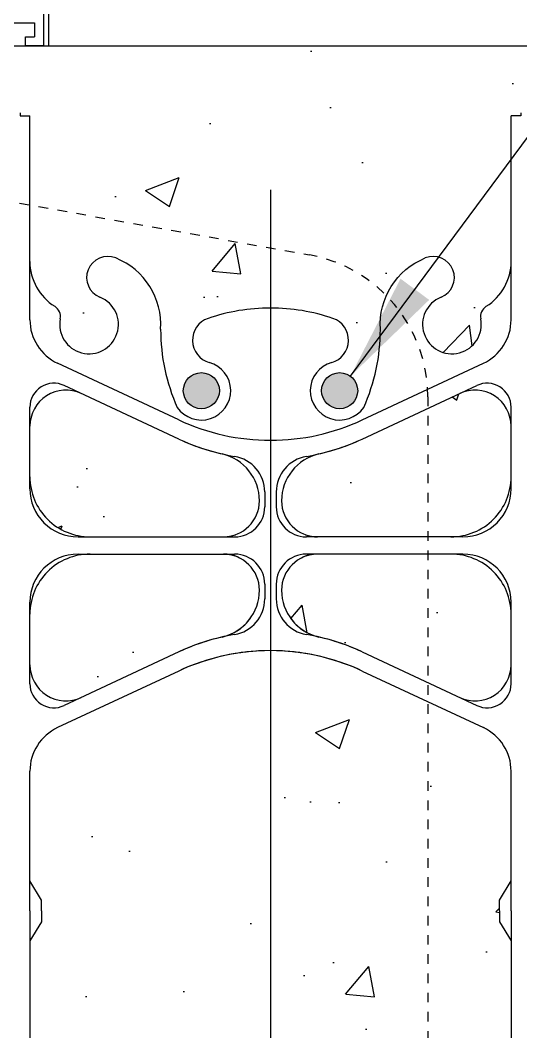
# Model space of a CAD drawing. Header units: inches. Extents: x 102.1 to 149, y 119.8 to 196.6.
# Drawn here: x 124.59 to 129.79, y 147.53 to 158.05 of the extents above; entities that cross this region are included whole.
import ezdxf

# ---------------------------------------------------------------- set-up
doc = ezdxf.new("R2010")
doc.units = ezdxf.units.IN
doc.header["$LTSCALE"] = 0.5
doc.header["$MEASUREMENT"] = 0
doc.linetypes.add('HIDDEN2', pattern=[0.1875, 0.125, -0.0625])
for name, color, linetype in [('HATCH', 12, 'Continuous'), ('Hidden2', 12, 'HIDDEN2'), ('LINE3', 3, 'Continuous'), ('LINE50', 5, 'Continuous'), ('LINE9', 9, 'Continuous'), ('TEXT', 4, 'Continuous')]:
    doc.layers.add(name, color=color, linetype=linetype)
doc.styles.add('DIM', font='romans.shx', dxfattribs={"width": 0.7})
doc.dimstyles.new('ext_12', dxfattribs={"dimscale": 12, "dimtxt": 0.09375, "dimasz": 0.09375, "dimexe": 0.09375, "dimexo": 0.0625, "dimgap": 0.0625, "dimtad": 1, "dimdec": 1, "dimzin": 3, "dimdsep": 46, "dimlunit": 4, "dimtxsty": 'DIM', "dimcen": 0.09, "dimdle": 0.09375, "dimclrt": 4, "dimadec": 0, "dimazin": 0, "dimtfac": 1, "dimtdec": 1, "dimtmove": 2, "dimatfit": 3, "dimfxl": 1, "dimfrac": 2, "dimtolj": 1, "dimtzin": 0, "dimarcsym": 0})

msp = doc.modelspace()

# ---------------------------------------------------------------- hatches: boundary and pattern name
at = {"layer": 'HATCH'}
h = msp.add_hatch(dxfattribs=at)
h.set_pattern_fill('AR-CONC', color=256, scale=0.5)
h.set_pattern_definition([(49.99999999999999, (0, 0), (3.586300913003767, -0.3137606749129755), [0.375, -4.125]), (355, (0, 0), (-0.693756668065, 3.760960668500059), [0.3, -3.3]), (100.45144446, (0.298858405, -0.02614672), (2.89254423363556, 3.447199954843147), [0.3187009599999999, -3.505710559999999]), (46.18420000000001, (0, 1), (5.336206653357862, -0.8275964039653827), [0.5625, -6.1875]), (96.63563549, (0.444683725, 0.931033465), (4.673309728371142, 4.870593003872752), [0.47805171, -5.258568799999999]), (351.1841639899999, (0, 1), (4.673309725273866, 4.870593001349951), [0.45, -4.950000005]), (21, (0.5, 0.75), (2.984535260592308, -2.013094453326694), [0.375, -4.125]), (326.0000000000001, (0.5, 0.75), (1.216576659607909, 3.625750225234265), [0.3, -3.3]), (71.45144474, (0.74871127, 0.58224213), (4.201111883649856, 1.612655764031769), [0.31870095, -3.50571056]), (37.50000000000001, (0, 0), (0.06079927658645334, 1.664469269156557), [0, -3.26, 0, -3.35, 0, -3.3125]), (7.499999999999999, (0, 0), (1.315347687210743, 1.972058559411801), [0, -1.91, 0, -3.185, 0, -1.2625]), (327.5, (-1.115, 0), (2.669112180862045, -0.1127743586718988), [0, -1.25, 0, -3.9, 0, -5.175]), (317.5, (-1.615, 0), (2.915930846711931, 0.5005249116615886), [0, -1.625, 0, -2.59, 0, -3.675])])
h.paths.add_polyline_path([(129.911390501622, 195.6356003708626), (125.4390114133246, 195.6356003708626), (124.4390114133246, 194.6356003708626), (124.4390114133246, 196.6356003708626), (123.911390501622, 196.1079794591599), (123.911390501622, 192.8637504260712, 0.06439757034064272), (124.0213941217361, 192.7977909008075), (124.1113941217363, 192.7977909008144), (124.111394121739, 192.7560648408903, -0.2490694201792294), (124.2213941217546, 192.5489416891212), (124.2213941217583, 192.4814416891111, -0.4142135623888804), (124.1588941217583, 192.4189416891077), (124.1113941219728, 192.4189416891077), (124.1113941219682, 192.3489416891076), (124.2163941217499, 192.3489416891076, -0.1889729320647099), (124.3722631974383, 192.2540972007183, 0.1963228336438978), (124.8213941217989, 191.90783748059), (126.1432496906318, 191.6173419143349, 0.05779469062698702), (126.9113905016224, 191.5282554242425, 0.05779469062692096), (127.6795313126122, 191.6173419143349), (129.0013868814449, 191.90783748059, 0.1963228336439379), (129.4505178058056, 192.2540972007183, -0.1889729320647277), (129.606386881494, 192.3489416891076), (129.7113868812757, 192.3489416891076), (129.7113868812712, 192.4189416891077), (129.6638868814857, 192.4189416891077, -0.4142135623888804), (129.6013868814857, 192.4814416891111), (129.6013868814893, 192.5489416891212, -0.2490694201792406), (129.7113868815049, 192.7560648408903), (129.7113868815077, 192.7977909008144), (129.8013868815079, 192.7977909008075, 0.06439757034065217), (129.911390501622, 192.8637504260712)])
h.paths.add_polyline_path([(129.911390501622, 186.6451144335743), (129.911390501622, 188.7341329521441, 0.06439757034050198), (129.8013868815082, 188.8000924774077), (129.7113868815077, 188.8000924774008), (129.7113868815049, 188.8418185373249, -0.2490694201798115), (129.6013868814889, 189.0489416890944), (129.6013868814852, 189.1164416891045, -0.414213562388949), (129.6638868814853, 189.1789416891079), (129.7113868814831, 189.1789416891079), (129.7113868814785, 189.2489416891079), (129.6063868814936, 189.2489416891079, 0.1004604156419606), (129.212688411427, 189.1917789332606, -0.6014354320980371), (129.0931849412014, 189.296662275684, 2.18209482473847), (128.6831047873364, 189.0837528442349, -1), (128.5196762159076, 188.6752297701732, -0.2443795113559023), (128.0712683431007, 189.1959866746241, 0.05315652255485515), (127.9054288888836, 189.8100683065389, 0.2232530870738778), (127.7051011055049, 189.9749221574748), (127.6854827735525, 189.9792335501745, 0.9554715931101395), (127.5471987895588, 189.3857636148925, -0.7355925422348224), (127.5599836599937, 188.9277170377525, -0.08275514747013661), (126.911390501622, 188.8196279539728, -0.08275514747013697), (126.2627973432503, 188.9277170377525, -0.7355925422305359), (126.2755822136854, 189.3857636148917, 0.9554715931394435), (126.1372982296915, 189.9792335501745), (126.1176798977391, 189.9749221574748, 0.2232530870738234), (125.9173521143603, 189.810068306539, 0.0531565225548451), (125.7515126601433, 189.1959866746243, -0.2443795113559962), (125.3031047873363, 188.6752297701732, -1), (125.1396762159075, 189.0837528442348, 2.182094824737381), (124.7295960620423, 189.2966622756839, -0.6014354320940859), (124.6100925918176, 189.1917789332604, 0.1004604156421233), (124.2163941217504, 189.2489416891079), (124.1113941217654, 189.2489416891079), (124.1113941217609, 189.1789416891079), (124.1588941217587, 189.1789416891079, -0.4142135623889427), (124.2213941217587, 189.1164416891045), (124.2213941217551, 189.0489416890944, -0.2490694201798248), (124.111394121739, 188.8418185373249), (124.1113941217363, 188.8000924774008), (124.0213941217358, 188.8000924774077, 0.06439757034050204), (123.911390501622, 188.7341329521441), (123.911390501622, 186.6451144335743), (123.911390501622, 184.5560959150045, 0.06439757034050307), (124.0213941217358, 184.4901363897409), (124.1113941217363, 184.4901363897477), (124.111394121739, 184.4484103298236, -0.2490694201798126), (124.2213941217551, 184.2412871780541), (124.2213941217587, 184.1737871780441, -0.4142135623889448), (124.1588941217587, 184.1112871780407), (124.1113941217609, 184.1112871780407), (124.1113941217654, 184.0412871780407), (124.2163941217504, 184.0412871780407, 0.1004604156419142), (124.6100925918168, 184.0984499338878, -0.6014354320986738), (124.7295960620425, 183.9935665914646, 2.182094824738538), (125.1396762159076, 184.2064760229136, -1), (125.3031047873364, 184.6149990969753, -0.2443795113558765), (125.7515126601432, 184.0942421925245, 0.05315652255487623), (125.9173521143604, 183.4801605606094, 0.2232530870737536), (126.1176798977391, 183.3153067096737), (126.1372982296915, 183.3109953169741, 0.9554715931101506), (126.2755822136852, 183.904465252256, -0.7355925422348171), (126.2627973432503, 184.362511829396, -0.08275514747013657), (126.911390501622, 184.4706009131757, -0.082755147470137), (127.5599836599937, 184.362511829396, -0.7355925422305357), (127.5471987895585, 183.9044652522568, 0.9554715931394591), (127.6854827735525, 183.3109953169741), (127.7051011055048, 183.3153067096737, 0.2232530870733131), (127.9054288888834, 183.4801605606089, 0.05315652255490013), (128.0712683431007, 184.0942421925242, -0.2443795113559932), (128.5196762159077, 184.6149990969753, -1), (128.6831047873364, 184.2064760229137, 2.182094824737266), (129.0931849412016, 183.9935665914646, -0.6014354320937926), (129.2126884114263, 184.0984499338882, 0.1004604156421326), (129.6063868814936, 184.0412871780407), (129.7113868814785, 184.0412871780407), (129.7113868814831, 184.1112871780407), (129.6638868814853, 184.1112871780407, -0.4142135623889552), (129.6013868814852, 184.1737871780441), (129.6013868814889, 184.2412871780541, -0.2490694201798239), (129.7113868815049, 184.4484103298236), (129.7113868815077, 184.4901363897477), (129.8013868815082, 184.4901363897409, 0.06439757034050433), (129.911390501622, 184.5560959150045)])
h.paths.add_polyline_path([(129.911390501622, 180.4264784410774, 0.06439757034064743), (129.8013868815079, 180.492437966341), (129.7113868815077, 180.4924379663341), (129.7113868815049, 180.5341640262582, -0.2490694201792297), (129.6013868814893, 180.7412871780274), (129.6013868814857, 180.8087871780374, -0.4142135623888782), (129.6638868814857, 180.8712871780408), (129.7113868812712, 180.8712871780408), (129.7113868812757, 180.9412871780409), (129.606386881494, 180.9412871780409, -0.1889729320646416), (129.4505178058056, 181.0361316664302, 0.196322833643969), (129.0013868814449, 181.3823913865585), (127.6795313126137, 181.6728869528133, 0.05779469062710307), (126.9113905016215, 181.7619734429061, 0.05779469062703695), (126.1432496906303, 181.6728869528133), (124.8213941217991, 181.3823913865585, 0.196322833643976), (124.3722631974383, 181.0361316664302, -0.1889729320646373), (124.2163941217499, 180.9412871780409), (124.1113941219682, 180.9412871780409), (124.1113941219728, 180.8712871780408), (124.1588941217583, 180.8712871780408, -0.4142135623888782), (124.2213941217583, 180.8087871780374), (124.2213941217546, 180.7412871780274, -0.249069420179241), (124.111394121739, 180.5341640262582), (124.1113941217363, 180.4924379663341), (124.0213941217361, 180.492437966341, 0.06439757034064766), (123.911390501622, 180.4264784410774), (123.911390501622, 177.6451144335744), (124.536390501622, 177.6451144335744), (124.536390501622, 177.6951144335744), (126.4863905016218, 177.6951144335744, 0.4142135623730951), (126.6113905016218, 177.8201144335744), (126.6113905016218, 177.8951144335747, -1), (127.2113905016217, 177.8951144335747), (127.2113905016217, 177.8201144335744, 0.4142135623730929), (127.3363905016217, 177.6951144335744), (129.286390501622, 177.6951144335744), (129.286390501622, 177.6451144335746), (129.911390501622, 177.6451144335746)])
h.paths.add_polyline_path([(129.6873087901346, 157.0570409071646), (129.7873087901344, 157.0570409071645), (129.7873087901347, 157.0870409071647, -0.4142135623728194), (129.8373087901347, 157.1370409071646), (129.9633957466562, 157.1370409071645), (130.0123087901344, 157.2870409071646, -0.6000000000330334), (130.1123087901362, 157.2870409071603), (130.1873087901354, 157.057040907162), (130.1873087901354, 157.7857740237109), (124.1873087901354, 157.7857740237109), (124.1873087901354, 157.0570409071672), (124.262308790133, 157.2870409071602, -0.6000000000335998), (124.3623087901348, 157.2870409071646), (124.4112218336129, 157.1370409071645), (124.5373087901344, 157.1370409071646, -0.4142135623738988), (124.5873087901345, 157.0870409071645), (124.5873087901346, 157.0570409071645), (124.6873087901346, 157.0570409071646), (124.6873087901334, 156.1289536135871), (127.577574162862, 155.6129406820588, -0.1567599104768909), (128.3907965796847, 155.1870360029472, -0.1960606461050439), (128.7955945044202, 155.5777978116199, -1), (128.959023075849, 155.1692747375584, 2.127292751064862), (129.3716087526194, 154.944784109659, -0.311310413433406), (129.4281682491645, 155.0749279979355, 0.2589583704863703), (129.687308790138, 155.5417264288407)])
h.paths.add_polyline_path([(132.1873087901354, 157.285774023711), (130.8748087901354, 157.285774023711), (130.8748087901354, 157.7857740237109), (130.1873087901354, 157.7857740237109), (130.1873087901354, 147.785774023711), (130.6873087901354, 147.785774023711), (132.1873087901354, 155.7143454522823)])
h.paths.add_polyline_path([(142.233910034343, 156.7857740237109), (142.233910034343, 157.7857740237109), (132.8123087901354, 157.7857740237109), (132.8123087901354, 153.7851647115352), (142.233910034343, 153.7857740237109), (142.233910034343, 154.7857740237109), (143.233910034343, 155.7857740237109), (141.233910034343, 155.7857740237109)])
h.paths.add_polyline_path([(127.5775741628603, 155.6129406820591), (124.6873087901334, 156.1289536135871), (124.6873087901311, 155.5417264288406, 0.2589583704863525), (124.9464493311047, 155.0749279979355, -0.311310413432942), (125.0030088276496, 154.9447841096591, 2.127292751063226), (125.4155945044202, 155.1692747375588, -1), (125.5790230758491, 155.5777978116204, -0.3253062266850383), (126.0455978171113, 154.8356318818138, 0.1048804382402392), (126.2179936507061, 154.0238204544855, 1.422913243113593), (126.5515005021978, 154.4909052462453, -0.7355925422348368), (126.5387156317629, 154.9489518233853, -0.08275514747013536), (127.1873087901346, 155.0570409071651, -0.08275514747013614), (127.8359019485063, 154.9489518233854, -0.7355925422305463), (127.8231170780712, 154.4909052462461, 1.422913243107119), (128.1566239295633, 154.0238204544856, 0.1048804382403371), (128.3290197631578, 154.8356318818147, -0.1214965604512347), (128.3907965796847, 155.1870360029471, 0.1567599104772022)])
h.paths.add_polyline_path([(124.1873087901346, 155.6570409071646), (124.1873087901346, 156.2182210103452), (122.1873087901354, 156.5752905973782), (122.1873087901354, 155.7143454522823), (123.6873087901354, 147.785774023711), (124.1873087901346, 147.785774023711)])
h.paths.add_polyline_path([(124.1873087901346, 157.0570409071646), (124.1873087901354, 157.7857740237109), (123.4998087901354, 157.7857740237109), (123.4998087901354, 157.285774023711), (122.1873087901354, 157.285774023711), (122.1873087901354, 156.5752905973782), (124.1873087901346, 156.2182210103452)])
h.paths.add_polyline_path([(121.0623087901354, 156.7761422400844), (120.0699775472927, 156.9533078936254, 0.8731750859464362), (119.3327901683166, 155.0878332316724), (121.0623087901354, 154.6244101136614)], flags=17)
h.paths.add_polyline_path([(120.0699775472927, 156.9533078936254), (121.0623087901354, 156.7761422400844), (121.0623087901354, 157.7857740237109), (119.0623087901334, 157.7857740237109), (118.9527752344164, 157.785774023711), (117.0623087901354, 157.7857740237109), (117.0623087901354, 152.7857740237108, 0.05006467142677141), (117.162066934561, 151.7919783923681), (121.0623087901354, 151.920293205214), (121.0623087901354, 154.6244101136614), (119.3327901683166, 155.0878332316724, -0.8731750859464357)])
h.paths.add_polyline_path([(117.0623087901354, 157.7857740237109), (116.8748087901374, 157.7857740237109), (112.1407075459321, 157.6300259091996), (112.1407075459321, 156.0260260753875), (111.1407075459321, 155.0260260753875), (113.1407075459321, 155.0260260753875), (112.1407075459318, 154.0260260753873), (112.140707545932, 151.62677971648), (117.162066934561, 151.7919783923681, -0.05006467142677271), (117.0623087901354, 152.7857740237109)])
h.paths.add_polyline_path([(127.0723079168205, 152.122850218581, 0.4135815915222513), (126.6973087901348, 152.4970409071651), (125.3123087901278, 152.4970409071647, 0.414213562372782), (124.6873087901278, 151.8720409071653), (124.6873087901282, 151.3453131875431, 0.5490706967576111), (125.2212626186856, 151.0056682547266), (126.233585818792, 151.4794355123757, -0.05309424434829543), (126.684126971953, 151.6345793805256, 0.3501185222392586)])
h.paths.add_polyline_path([(126.6841269719529, 153.5395024338045, -0.05309424434837755), (126.2335858187913, 153.6946463019547), (125.2212626186854, 154.1684135596028, 0.549070696755492), (124.6873087901282, 153.8287686267884), (124.6873087901278, 153.3020409071646, 0.4142135623730951), (125.3123087901278, 152.6770409071646), (126.6973087901349, 152.6770409071647, 0.08565169356292952), (126.822992936368, 152.698730143975, 0.3167107476719508), (127.0723079168199, 153.0512315954252, 0.3501185224210103)])
h.paths.add_polyline_path([(128.8216456999203, 154.0131736251454), (128.141031761478, 153.6946463019547, -0.05309424434838185), (127.6904906083162, 153.5395024338046, 0.3501185219251722), (127.3023096634475, 153.0512315963089, 0.413581591959217), (127.6773087901344, 152.6770409071651), (128.8216456999203, 152.6770409071651)])
h.paths.add_polyline_path([(129.6873087901409, 153.8287686267888, 0.5490706967555707), (129.1533549615837, 154.1684135596032), (128.8216456999203, 154.0131736251451), (128.8216456999203, 152.6770409071651), (129.0623087901414, 152.6770409071651, 0.414213562373713), (129.6873087901414, 153.3020409071664)])
h.paths.add_polyline_path([(129.0623087901414, 152.4970409071647), (128.8216456999203, 152.4970409071647), (128.8216456999203, 151.1609081891845), (129.1533549615836, 151.0056682547271, 0.5490706967567447), (129.6873087901409, 151.3453131875426), (129.6873087901414, 151.8720409071629, 0.4142135623738939)])
h.paths.add_polyline_path([(128.8216456999203, 152.4970409071651), (127.6773087901344, 152.4970409071651, 0.4135815916821989), (127.3023096634484, 152.122850218376, 0.3501185221241567), (127.6904906083162, 151.6345793805257, -0.05309424434846603), (128.1410317614786, 151.4794355123751), (128.8216456999203, 151.1609081891846)])
h.paths.add_polyline_path([(128.1410317329149, 151.280698561068, 0.09336927207723228), (127.3341833917988, 151.4880300299278, 0.0163324644057884), (127.1873087901347, 151.4928289596865, 0.1098692816785022), (126.2335858473544, 151.2806985610685), (124.9753703541793, 150.6918537174858, 0.2910966595425651), (124.6873087901232, 150.2389938060686), (124.6873087901211, 149.0981240237108), (124.8073087901204, 148.898124023711), (124.8073087901204, 148.7857740237108), (124.8073087901204, 148.6734240237109), (124.6873087901211, 148.4734240237112), (124.6873087901232, 147.3325542413534, 0.2910966595426472), (124.9753703541795, 146.8796943299361), (126.2335858473543, 146.290849486354, 0.1098692816784893), (127.1873087901345, 146.0787190877359, 0.109869281678503), (128.1410317329148, 146.2908494863539), (129.3992472260897, 146.8796943299361, 0.2910966595426451), (129.6873087901459, 147.3325542413534), (129.6873087901481, 148.4734240237112), (129.5673087901488, 148.6734240237109), (129.5673087901488, 148.7857740237112), (129.5673087901488, 148.898124023711), (129.6873087901481, 149.0981240237108), (129.6873087901459, 150.2389938060686, 0.2910966595426471), (129.3992472260897, 150.6918537174859)])
h.paths.add_polyline_path([(127.0723079168166, 145.4486978267818, 0.3501185233952336), (126.6841269719529, 145.9369686668967, -0.05309424434846796), (126.2335858187905, 146.0921125350473), (125.2212626186856, 146.5658797926953, 0.5490706967567552), (124.6873087901282, 146.2262348598799), (124.6873087901278, 145.6995071402595, 0.4142135623741072), (125.3123087901277, 145.0745071402573), (126.6973087901348, 145.0745071402574, 0.413581589914761)])
h.paths.add_polyline_path([(127.0723079168172, 144.5203164532032, 0.4135815903278907), (126.6973087901348, 144.8945071402573), (125.3123087901278, 144.8945071402574, 0.414213562373734), (124.6873087901278, 144.269507140256), (124.6873087901282, 143.7427794206332, 0.5490706967552504), (125.2212626186855, 143.4031344878193), (126.233585818792, 143.876901745468, -0.05309424434829472), (126.684126971953, 144.0320456136179, 0.3501185230977625)])
h.paths.add_polyline_path([(129.0623087901414, 144.8945071402574), (127.6773087901344, 144.8945071402573, 0.4135815917278999), (127.3023096634482, 144.5203164514097, 0.3501185220912895), (127.6904906083162, 144.0320456136179, -0.05309424434837959), (128.1410317614779, 143.8769017454677), (129.1533549615837, 143.4031344878193, 0.5490706967555967), (129.6873087901409, 143.7427794206336), (129.6873087901414, 144.2695071402574, 0.4142135623730851)])
h.paths.add_polyline_path([(129.6873087901414, 145.6995071402566), (129.6873087901409, 146.2262348598788, 0.5490706967576116), (129.1533549615836, 146.5658797926953), (128.1410317614773, 146.0921125350467, -0.05309424434829649), (127.6904906083162, 145.9369686668968, 0.3501185217399756), (127.3023096634468, 145.4486978297311, 0.4135815922168686), (127.6773087901344, 145.0745071402574), (129.0623087901414, 145.0745071402573, 0.414213562372782)])
h.paths.add_polyline_path([(130.0123087901344, 140.2845071402573), (129.9633957466562, 140.4345071402574), (129.8373087901347, 140.4345071402573, -0.4142135623728349), (129.7873087901347, 140.4845071402573), (129.7873087901344, 140.5145071402574), (129.6873087901346, 140.5145071402574), (129.687308790138, 142.0298216185813, 0.2589583704863586), (129.4281682491645, 142.4966200494864, -0.311310413433342), (129.3716087526195, 142.626763937763, 2.127292751064594), (128.959023075849, 142.4022733098636, -1), (128.7955945044201, 141.993750235802, -0.3253062266838548), (128.3290197631578, 142.7359161656056, 0.1048804382406534), (128.1566239295629, 143.5477275929371, 1.422913243112999), (127.8231170780714, 143.0806428011771, -0.7355925422347986), (127.8359019485063, 142.6225962240371, -0.08275514747013513), (127.1873087901346, 142.5145071402574, -0.082755147470136), (126.5387156317629, 142.6225962240371, -0.7355925422305463), (126.551500502198, 143.0806428011763, 1.422913243113893), (126.2179936507054, 143.5477275929354, 0.1048804382401101), (126.0455978171113, 142.735916165608, -0.3253062266848016), (125.579023075849, 141.993750235802, -1), (125.4155945044202, 142.4022733098635, 2.127292751064799), (125.0030088276498, 142.626763937763, -0.3113104134334046), (124.9464493311047, 142.4966200494865, 0.2589583704863638), (124.6873087901311, 142.0298216185813), (124.6873087901346, 140.5145071402574), (124.5873087901346, 140.5145071402574), (124.5873087901345, 140.4845071402574, -0.4142135623739002), (124.5373087901344, 140.4345071402573), (124.4112218336129, 140.4345071402574), (124.3623087901348, 140.2845071402573, -0.6000000000335318), (124.262308790133, 140.2845071402618), (124.1873087901354, 140.5145071402548), (124.1873087901354, 139.785774023711), (124.1873087901354, 137.6967555051414, 0.06439757034050099), (124.2973124102492, 137.6307959798777), (124.3873124102498, 137.6307959798846), (124.3873124102525, 137.5890699199605, -0.2490694201798233), (124.4973124102685, 137.381946768191), (124.4973124102722, 137.3144467681809, -0.4142135623889459), (124.4348124102722, 137.2519467681776), (124.3873124102743, 137.2519467681776), (124.3873124102789, 137.1819467681776), (124.4923124102638, 137.1819467681776, 0.1004604156417475), (124.8860108803296, 137.2391095240245, -0.6014354321012948), (125.005514350556, 137.1342261816014, 2.182094824738559), (125.415594504421, 137.3471356130505, -1), (125.5790230758499, 137.7556586871122, -0.2443795113569262), (126.0274309486572, 137.2349017826583, 0.0531565225545704), (126.1932704028736, 136.6208201507469, 0.2232530870741715), (126.3935981862525, 136.4559662998107), (126.413216518205, 136.4516549071109, 0.9554715931099265), (126.5515005021986, 137.0451248423929, -0.7355925422348771), (126.5387156317638, 137.5031714195329, -0.08275514747013629), (127.1873087901354, 137.6112605033126, -0.08275514747013575), (127.8359019485071, 137.5031714195329, -0.7355925422305454), (127.823117078072, 137.0451248423937, 0.9554715931388685), (127.9614010620657, 136.4516549071109), (127.9810193940187, 136.4559662998107, 0.2232530870809645), (128.1813471774004, 136.6208201507549, 0.0531565225541781), (128.3471866316144, 137.2349017826621, -0.2443795113556076), (128.7955945044211, 137.7556586871122, -1), (128.9590230758499, 137.3471356130506, 2.182094824737294), (129.3691032297151, 137.1342261816015, -0.6014354319902104), (129.4886066999149, 137.239109524034, 0.1004604156488287), (129.882305170007, 137.1819467681776), (129.987305169992, 137.1819467681776), (129.9873051699965, 137.2519467681776), (129.9398051699987, 137.2519467681776, -0.4142135623889219), (129.8773051699987, 137.3144467681809), (129.8773051700023, 137.381946768191, -0.2490694201798158), (129.9873051700184, 137.5890699199605), (129.9873051700211, 137.6307959798846), (130.0773051700216, 137.6307959798777, 0.06439757034051692), (130.1873087901354, 137.6967555051414), (130.1873087901354, 139.785774023711), (130.1873087901354, 140.51450714026), (130.1123087901362, 140.2845071402617, -0.6000000000330391)])
h.paths.add_polyline_path([(129.8773051699991, 133.9494467681744, -0.4142135623888782), (129.9398051699991, 134.0119467681777), (129.9873051697846, 134.0119467681777), (129.9873051697892, 134.0819467681778), (129.8823051700075, 134.0819467681778, -0.1889729320669878), (129.7264360943179, 134.1767912565692, 0.196322833643166), (129.2773051699583, 134.5230509766954), (127.9554496011271, 134.8135465429502, 0.05779469062710112), (127.187308790135, 134.9026330330429, 0.05779469062704928), (126.4191679791436, 134.8135465429502), (125.0973124103125, 134.5230509766954, 0.1963228336439539), (124.6481814859518, 134.1767912565671, -0.1889729320646827), (124.4923124102634, 134.0819467681778), (124.3873124104817, 134.0819467681778), (124.3873124104862, 134.0119467681777), (124.4348124102717, 134.0119467681777, -0.4142135623888346), (124.4973124102717, 133.9494467681744), (124.4973124102681, 133.8819467681643, -0.2490694201792504), (124.3873124102525, 133.6748236163951), (124.3873124102498, 133.633097556471), (124.2973124102496, 133.6330975564779, 0.06439757034064163), (124.1873087901354, 133.5671380312143), (124.1873087901354, 132.0406391250398), (126.1873087901378, 132.0406391250398), (127.1873087901378, 133.0406391250398), (127.1873087901378, 131.0406391250398), (127.7663335277383, 131.6196638626404), (128.1873087901378, 132.0406391250398), (130.1873087901354, 132.0406391250398), (130.1873087901354, 133.5671380312143, 0.06439757034065174), (130.0773051700213, 133.6330975564779), (129.9873051700211, 133.633097556471), (129.9873051700184, 133.6748236163951, -0.2490694201792348), (129.8773051700028, 133.8819467681643)])
h = msp.add_hatch(dxfattribs=at)
h.set_pattern_fill('AR-CONC', color=256, scale=0.5, style=0)
h.set_pattern_definition([(50, (0, 0), (3.586300913003767, -0.3137606749129755), [0.375, -4.125]), (355, (0, 0), (-0.693756668065, 3.760960668500059), [0.3, -3.3]), (100.4514, (0.2988584, -0.0261467), (2.892546908570108, 3.447197710304768), [0.31870095, -3.50571056]), (46.18420000000001, (0, 1), (5.336205243128222, -0.8275950716450904), [0.5625, -6.1875]), (96.6356, (0.444683725, 0.931033465), (4.673313527743517, 4.870589354502209), [0.47805144, -5.258565]), (351.1842, (0, 1), (4.673309725668136, 4.870593004626623), [0.45, -4.95]), (21, (0.5, 0.75), (2.984535260592308, -2.013094453326694), [0.375, -4.125]), (326.0000000000001, (0.5, 0.75), (1.216576659607909, 3.625750225234265), [0.3, -3.3]), (71.4514, (0.748711165, 0.58224197), (4.20111314290745, 1.612652483549762), [0.31870095, -3.50571056]), (37.50000000000001, (0, 0), (0.06079927658645334, 1.664469269156557), [0, -3.26, 0, -3.35, 0, -3.3125]), (7.499999999999999, (0, 0), (1.315347687210743, 1.972058559411801), [0, -1.91, 0, -3.185, 0, -1.2625]), (327.5, (-1.115, 0), (2.669112180862045, -0.112774358671899), [0, -1.25, 0, -3.9, 0, -5.175]), (317.5, (-1.615, 0), (2.915930846711931, 0.5005249116615882), [0, -1.625, 0, -2.59, 0, -3.675])])
h.paths.add_polyline_path([(124.1873087901354, 151.68854978396, -0.0001587174907111259), (124.1876349915055, 151.6887464924041, 0.0001587174907161965), (124.1873087901354, 151.68854978396), (124.1873087901354, 145.8829982634616, 22090.25841922246), (124.1872157750666, 145.8830544058792, 4.526882306612761e-05), (124.1873087901354, 145.8829982634616)])
at = {"layer": 'LINE3'}
for points in [[(126.6563374850572, 154.1973208025208, 1), (126.2813374850572, 154.1973208025208, 1)], [(126.2813374850572, 154.1973208025208, 1), (126.6563374850572, 154.1973208025208, 1)], [(128.093280095212, 154.1973208025208, 1), (127.718280095212, 154.1973208025208, 1)], [(127.718280095212, 154.1973208025208, 1), (128.093280095212, 154.1973208025208, 1)]]:
    msp.add_hatch(color=256, dxfattribs=at).paths.add_polyline_path(points)

# ---------------------------------------------------------------- linework, layer by layer
at = {"layer": 'Hidden2'}
for p, q in [((124.1873087901354, 156.218221010345), (127.5929771299142, 155.6101907165166)), ((128.8216456999203, 154.1349350589787), (128.8216456999203, 147.1349350589787))]:
    msp.add_line(p, q, dxfattribs=at)
msp.add_arc((127.3216456999204, 154.1349350589787), 1.499999999999983, 0, 79.5785345806196, dxfattribs=at)
at = {"layer": 'LINE3'}
msp.add_line((127.1873087901378, 156.2857740237109), (127.1873087901378, 133.0406391250398), dxfattribs=at)
for centre in [(126.4688374850572, 154.1973208025208), (126.4688374850572, 154.1973208025208), (127.905780095212, 154.1973208025208), (127.905780095212, 154.1973208025208)]:
    msp.add_circle(centre, 0.1875, dxfattribs=at)
at = {"layer": 'LINE50'}
msp.add_line((119.0623087901334, 157.7857740237109), (132.8123087901354, 157.7857740237109), dxfattribs=at)
at = {"layer": 'LINE9'}
for p, q in [((124.8805524713365, 158.2857740237109), (124.8805524713365, 157.7857740237109)), ((124.8277752344161, 158.1163871125393), (124.8277752344161, 157.785774023711)), ((121.5465252344161, 158.0226371125393), (124.7340252344161, 158.0226371125393)), ((124.7340252344161, 158.0226371125393), (124.7340252344161, 157.879524023711)), ((124.6402752344161, 157.785774023711), (124.6402752344161, 157.879524023711)), ((124.6402752344161, 157.879524023711), (124.7340252344161, 157.879524023711)), ((124.8277752344161, 157.785774023711), (124.6402752344161, 157.785774023711)), ((124.5873087901347, 157.0870409071645), (124.5873087901346, 157.0570409071645)), ((124.5873087901347, 157.0870409071645), (124.5873087901347, 157.0870409071646)), ((124.5873087901347, 157.0570409071645), (124.6873087901346, 157.0570409071646)), ((124.6873087901319, 154.9350880082586), (124.6873087901346, 157.0570409071646)), ((129.7873087901345, 157.0570409071645), (129.6873087901346, 157.0570409071646)), ((129.6873087901373, 154.9350880082586), (129.6873087901346, 157.0570409071646)), ((129.7873087901345, 157.0870409071645), (129.7873087901344, 157.0570409071645)), ((129.7873087901345, 157.0870409071645), (129.7873087901345, 157.0870409071646)), ((126.2335858377579, 153.8933832577528), (124.9753703541879, 154.4822280968402)), ((126.2335858377579, 153.8933832577524), (124.9753703541879, 154.4822280968397)), ((128.1410317425112, 153.8933832577524), (129.3992472260812, 154.4822280968397)), ((128.1410317425112, 153.8933832577528), (129.3992472260812, 154.4822280968402)), ((126.2335858187913, 153.6946463019548), (125.0432780091684, 154.2517103568574)), ((126.2335858187913, 153.6946463019543), (125.0432780091684, 154.251710356857)), ((128.1410317614778, 153.6946463019543), (129.3313395711008, 154.251710356857)), ((128.1410317614778, 153.6946463019548), (129.3313395711008, 154.2517103568574)), ((124.6873087901282, 153.1770409071656), (124.68730879013, 154.0252804016474)), ((129.6873087901409, 153.1770409071656), (129.6873087901391, 154.0252804016474)), ((127.1273087901342, 153.1438096582688), (127.1273087901342, 152.989540907165)), ((127.247308790135, 153.1438096582688), (127.247308790135, 152.989540907165)), ((127.0723087901348, 153.0520409071651), (127.0723087901348, 153.0521661082399)), ((127.3023087901344, 153.0520409071651), (127.3023087901344, 153.0521661082399)), ((125.1873087901282, 152.6770409071651), (126.8148087901342, 152.677040907165)), ((125.1873087901282, 152.6770409071646), (126.6973087901348, 152.6770409071646)), ((129.1873087901409, 152.6770409071651), (127.559808790135, 152.677040907165)), ((129.1873087901409, 152.6770409071646), (127.6773087901344, 152.6770409071646)), ((125.187308790126, 152.4970409071651), (126.8148087901346, 152.4970409071651)), ((125.187308790126, 152.4970409071646), (126.6973087901348, 152.4970409071646)), ((129.1873087901432, 152.4970409071651), (127.5598087901345, 152.4970409071651)), ((129.1873087901432, 152.4970409071646), (127.6773087901344, 152.4970409071646)), ((127.1273087901346, 152.1845409071651), (127.1273087901346, 152.0302721560612)), ((127.2473087901345, 152.1845409071651), (127.2473087901345, 152.0302721560612)), ((124.687308790125, 151.14880141268), (124.687308790126, 151.9970409071655)), ((129.6873087901441, 151.14880141268), (129.6873087901432, 151.9970409071655)), ((126.2335858187913, 151.4794355123754), (125.0432780091634, 150.9223714574699)), ((126.2335858187913, 151.4794355123749), (125.0432780091634, 150.9223714574695)), ((128.1410317614778, 151.4794355123749), (129.3313395711058, 150.9223714574695)), ((128.1410317614778, 151.4794355123754), (129.3313395711058, 150.9223714574699)), ((126.2335858377579, 151.2806985565774), (124.9753703541793, 150.6918537174863)), ((126.2335858377579, 151.2806985565769), (124.9753703541793, 150.6918537174859)), ((128.1410317425112, 151.2806985565769), (129.3992472260899, 150.6918537174859)), ((128.1410317425112, 151.2806985565774), (129.3992472260899, 150.6918537174863)), ((124.6873087901205, 148.785774023711), (124.6873087901232, 150.2389938060685)), ((129.6873087901487, 148.785774023711), (129.6873087901459, 150.2389938060685)), ((124.8073087901204, 148.898124023711), (124.687308790121, 149.098124023711)), ((129.5673087901488, 148.898124023711), (129.6873087901482, 149.098124023711)), ((124.8073087901204, 148.7857740237108), (124.8073087901204, 148.8981240237102)), ((129.5673087901488, 148.7857740237108), (129.5673087901488, 148.8981240237102)), ((124.6873087901205, 148.785774023711), (124.6873087901232, 147.3325542413534)), ((124.8073087901204, 148.7857740237112), (124.8073087901204, 148.6734240237117)), ((129.5673087901488, 148.7857740237112), (129.5673087901488, 148.6734240237117)), ((129.6873087901487, 148.785774023711), (129.6873087901459, 147.3325542413534)), ((124.8073087901204, 148.6734240237109), (124.687308790121, 148.4734240237109)), ((129.5673087901488, 148.6734240237109), (129.6873087901482, 148.4734240237109))]:
    msp.add_line(p, q, dxfattribs=at)
for points in [[(126.0455978169035, 154.8356318787544, 0.325312471216074), (125.5790074545927, 155.577804060658)], [(128.3290197633656, 154.835631878754, -0.325312471216074), (128.7956101256765, 155.5778040606575)]]:
    msp.add_lwpolyline(points, format="xyb", dxfattribs=at)
for centre, radius, start, end in [((125.2373087901311, 155.5417264288399), 0.55, 179.9999999998665, 238.0732001258475), ((125.4973087901345, 155.3735362745896), 0.22, 68.1962520105585, 248.1962520105581), ((128.8773087901346, 155.3735362745892), 0.22, 291.8037479894419, 111.8037479894415), ((129.137308790138, 155.5417264288399), 0.55, 301.9267998741525, 1.335324077465643e-10), ((125.3023087901344, 154.8860939703116), 0.305, 168.9055631699742, 68.1962520106138), ((129.0723087901348, 154.8860939703112), 0.305, 111.8037479893862, 11.09443683002584), ((124.8803449085987, 154.9688374454573), 0.125, 348.9055631699608, 58.07320012575541), ((127.1873087901346, 153.0570409071651), 2, 90, 108.9229639063543), ((127.1873087901346, 153.0570409071651), 2, 71.07703609364572, 90), ((129.4942726716705, 154.9688374454573), 0.125, 121.9267998742446, 191.0944368300392), ((125.1873087901319, 154.9350880082579), 0.5, 179.9999999999186, 244.9204062482345), ((126.6165468107676, 154.7219225134388), 0.2400000000001666, 108.9229639064373, 254.2746540496554), ((127.7580707695016, 154.7219225134388), 0.2400000000001666, 285.7253459503446, 71.0770360935627), ((129.1873087901373, 154.9350880082579), 0.5, 295.0795937517655, 8.142219984546603e-11), ((128.0455977525336, 154.8361401249253), 2, 180.0145601804285, 203.9638288235118), ((126.3290198277356, 154.8361401249248), 2, 336.0361711764864, 359.9854398195715), ((126.4688374850572, 154.1973208025208), 0.3050000000005331, 214.6703224341869, 74.27465404970953), ((127.905780095212, 154.1973208025208), 0.3050000000005331, 105.7253459502905, 325.3296775658131), ((124.93730879013, 154.0252804016469), 0.25, 64.92040597845443, 179.999999999886), ((129.4373087901391, 154.0252804016469), 0.25, 1.139910797836524e-10, 115.0795940215456), ((125.0623087901282, 153.828768626788), 0.375, 64.92040597845443, 179.9999999999218), ((125.0623087901282, 153.8287686267876), 0.375, 64.92040597845443, 179.9999999999218), ((129.3123087901409, 153.8287686267876), 0.375, 7.816531185164739e-11, 115.0795940215456), ((129.3123087901409, 153.828768626788), 0.375, 7.816531185164739e-11, 115.0795940215456), ((127.1873088091012, 155.9312528546437), 2.25, 244.9204059784544, 269.9999995170165), ((127.187308771168, 155.9312528546437), 2.25, 270.0000004829835, 295.0795940215456), ((127.1873087901346, 155.7325158988456), 2.25, 244.9204059784544, 260.4612687183042), ((127.1873087901346, 155.7325158988451), 2.25, 244.9204059784544, 256.7461757230058), ((127.1873087901346, 155.7325158988456), 2.25, 279.5387312816958, 295.0795940215456), ((127.1873087901346, 155.7325158988451), 2.25, 283.2538242769942, 295.0795940215456), ((126.5723087901348, 153.0521661082399), 0.5, 0, 77.07729560450485), ((127.8023087901344, 153.0521661082399), 0.5, 102.9227043954952, 180), ((126.7523087901337, 153.1438096582691), 0.375, 359.9999999999479, 80.4612687183042), ((127.6223087901354, 153.1438096582691), 0.375, 99.5387312816958, 180.0000000000521), ((125.3123087901278, 153.3020409071651), 0.625, 179.9999999998828, 270), ((125.3123087901278, 153.3020409071646), 0.625, 179.9999999998828, 270), ((129.0623087901414, 153.3020409071646), 0.625, 270, 1.172479677774711e-10), ((129.0623087901414, 153.3020409071651), 0.625, 270, 1.172479677774711e-10), ((125.1873087901282, 153.1770409071651), 0.5, 179.9999999998893, 270), ((125.1873087901282, 153.1770409071646), 0.5, 179.9999999998893, 270), ((129.1873087901409, 153.1770409071646), 0.5, 270, 1.107341917898338e-10), ((129.1873087901409, 153.1770409071651), 0.5, 270, 1.107341917898338e-10), ((126.6973087901348, 153.0520409071651), 0.375, 270, 0), ((127.6773087901344, 153.0520409071651), 0.375, 180, 270), ((126.8148087901342, 152.989540907165), 0.3125, 270, 0), ((127.559808790135, 152.989540907165), 0.3125, 180, 270), ((126.6973087901348, 153.0520409071647), 0.375, 270, 289.5821292985646), ((127.6773087901344, 153.0520409071647), 0.375, 250.4178707014354, 270), ((125.3123087901278, 151.8720409071651), 0.625, 90, 180.0000000001172), ((125.187308790126, 151.9970409071651), 0.5, 90, 179.9999999998958), ((125.3123087901278, 151.8720409071647), 0.625, 90, 180.0000000001172), ((125.187308790126, 151.9970409071646), 0.5, 90, 179.9999999998958), ((126.6973087901348, 152.1220409071651), 0.375, 0, 90), ((126.6973087901348, 152.1220409071646), 0.375, 63.18819499063254, 90), ((126.8148087901346, 152.1845409071651), 0.3125, 0, 90), ((127.5598087901345, 152.1845409071651), 0.3125, 90, 180), ((127.6773087901344, 152.1220409071651), 0.375, 90, 180), ((127.6773087901344, 152.1220409071646), 0.375, 90, 116.8118050093675), ((129.0623087901414, 151.8720409071647), 0.625, 359.9999999998828, 90), ((129.0623087901414, 151.8720409071651), 0.625, 359.9999999998828, 90), ((129.1873087901432, 151.9970409071646), 0.5, 1.042204158021965e-10, 90), ((129.1873087901432, 151.9970409071651), 0.5, 1.042204158021965e-10, 90), ((126.5723087901348, 152.1219157060903), 0.5, 282.9227043954951, 0), ((127.8023087901344, 152.1219157060903), 0.5, 180, 257.0772956045049), ((126.7523087901351, 152.0302721560612), 0.375, 279.5387312816165, 0), ((127.6223087901341, 152.0302721560612), 0.375, 180, 260.4612687183835), ((126.5723087901348, 152.1219157060899), 0.5, 282.9227043954951, 324.4006186945115), ((127.8023087901344, 152.1219157060899), 0.5, 215.5993813054885, 257.0772956045049), ((127.1873087901346, 149.4415659154846), 2.25, 99.53873128166937, 115.0795940215456), ((127.1873087901346, 149.4415659154841), 2.25, 102.9227043954684, 115.0795940215456), ((127.1873087901346, 149.4415659154846), 2.25, 64.92040597845443, 80.46126871833063), ((127.1873087901346, 149.4415659154841), 2.25, 64.92040597845443, 77.0772956045316), ((127.1873088091012, 149.2428289596865), 2.25, 90.00000048298345, 115.0795940215456), ((127.1873088091012, 149.2428289596861), 2.25, 93.74279282878709, 115.0795940215456), ((127.187308771168, 149.2428289596865), 2.25, 64.92040597845443, 89.99999951701653), ((127.187308771168, 149.2428289596861), 2.25, 64.92040597845443, 86.25720717121291), ((125.0623087901282, 151.3453131875422), 0.375, 180.0000000000782, 295.0795940215456), ((125.0623087901282, 151.3453131875417), 0.375, 180.0000000000782, 295.0795940215456), ((129.3123087901409, 151.3453131875417), 0.375, 244.9204059784544, 359.9999999999218), ((129.3123087901409, 151.3453131875422), 0.375, 244.9204059784544, 359.9999999999218), ((124.937308790125, 151.1488014126796), 0.25, 179.9999999998958, 295.0795940215456), ((129.4373087901441, 151.1488014126796), 0.25, 244.9204059784544, 1.042204158021965e-10), ((125.1873087901232, 150.2389938060676), 0.5, 115.0795937517371, 179.9999999998958), ((129.1873087901459, 150.2389938060676), 0.5, 1.042204158021965e-10, 64.92040624826284)]:
    msp.add_arc(centre, radius, start, end, dxfattribs=at)

# ---------------------------------------------------------------- leaders
at = {"layer": 'TEXT'}
msp.add_leader([(128.0173987910226, 154.3479777530592), (137.0549323353853, 166.5463575521927), (143.8155167790915, 166.5463575521926)], dimstyle='ext_12', override={"dimgap": 0.0625, "dimtad": 0}, dxfattribs=at)

doc.saveas('drawing.dxf')
